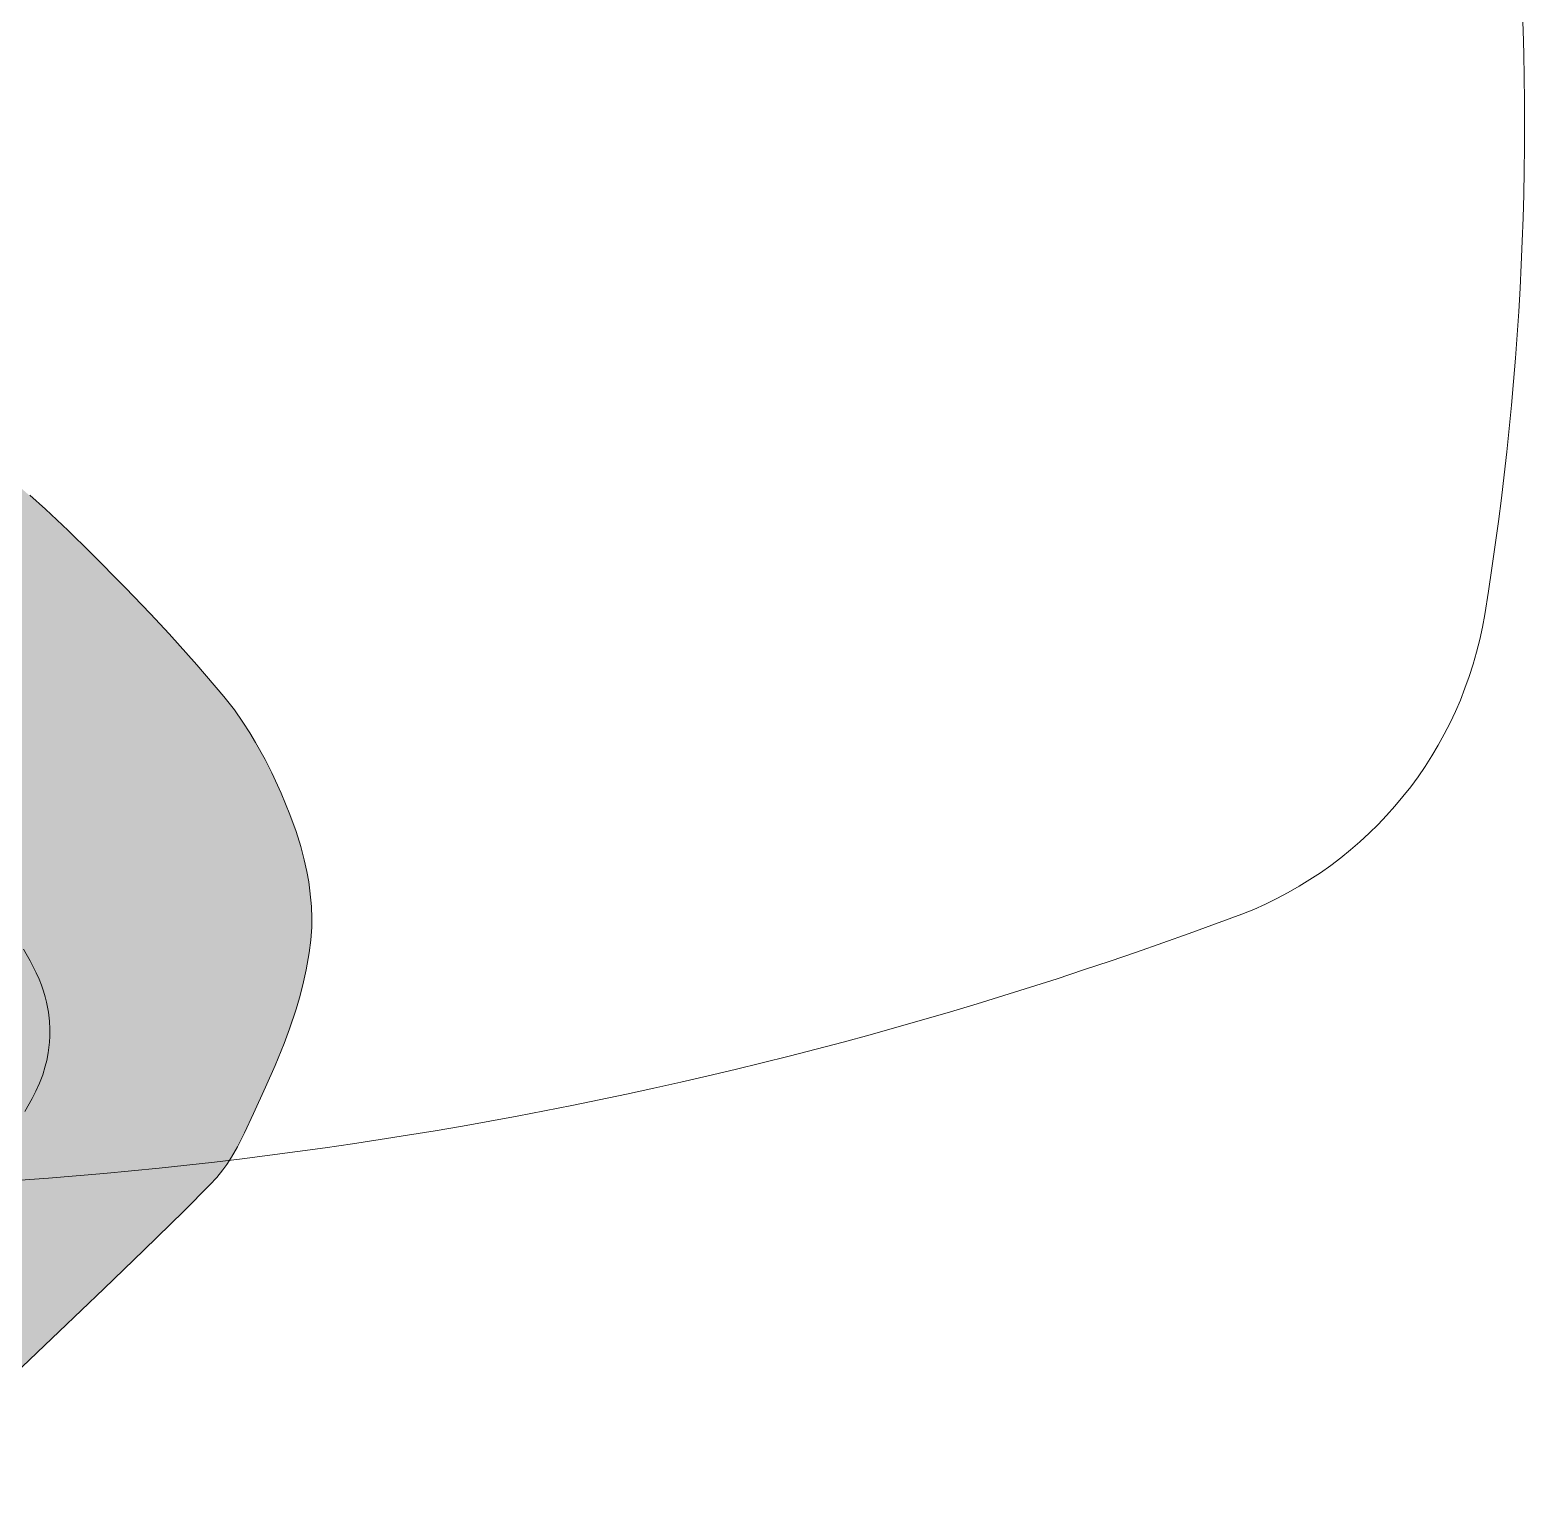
# Model space of a CAD drawing. Header units: millimetres. Extents: x 56551 to 77348, y 4047 to 46741.
# Drawn here: x 72741 to 73514, y 33585 to 34338 of the extents above; entities that cross this region are included whole.
import ezdxf

# ---------------------------------------------------------------- set-up
doc = ezdxf.new("R2010")
doc.units = ezdxf.units.MM
doc.header["$MEASUREMENT"] = 0
for name, color, linetype, lineweight in [('FURN-FREE', 1, 'Continuous', 0), ('PRES-FILL', 7, 'Continuous', 0), ('PRES-PEOP', 42, 'Continuous', 0)]:
    doc.layers.add(name, color=color, linetype=linetype, lineweight=lineweight)

msp = doc.modelspace()

# ---------------------------------------------------------------- hatches: boundary and pattern name
at = {"layer": 'PRES-FILL'}
h = msp.add_hatch(color=256, dxfattribs=at)
edge = h.paths.add_edge_path(flags=16)
edge.add_spline(control_points=[(72292.16, 33925.76), (72294.69, 33927.7), (72299.82, 33928.44), (72305.7, 33928.83)], knot_values=[0, 0, 0, 0, 1, 1, 1, 1], degree=3, periodic=0)
edge.add_spline(control_points=[(72305.7, 33928.83), (72318.57, 33934.04), (72334.33, 33942.99), (72335.23, 33935.74), (72336.1, 33928.75), (72319, 33929.7), (72305.7, 33928.83)], knot_values=[0, 0, 0, 0, 0.509531, 0.509531, 0.509531, 1, 1, 1, 1], degree=3, periodic=0)
edge.add_spline(control_points=[(72305.7, 33928.83), (72300.19, 33926.6), (72295.22, 33925.06), (72292.16, 33925.76)], knot_values=[0, 0, 0, 0, 1, 1, 1, 1], degree=3, periodic=0)
edge.add_spline(control_points=[(72292.16, 33925.76), (72290.6, 33924.57), (72290.03, 33922.92), (72290.89, 33920.62), (72297.66, 33902.52), (72304.57, 33884.09), (72312.02, 33866.02), (72321.11, 33843.96), (72330.14, 33822.03), (72339.51, 33800.05), (72348.43, 33779.12), (72357.08, 33757.58), (72371.94, 33740.26), (72384.66, 33725.44), (72400.31, 33713.71), (72415.54, 33701.7), (72439.89, 33682.49), (72464.7, 33663.81), (72489.03, 33644.57), (72500.93, 33635.17), (72511.91, 33624.65), (72523.71, 33615.1), (72538.18, 33603.4), (72554.98, 33596.14), (72574.57, 33592.15), (72610.76, 33584.77), (72646.86, 33585.96), (72676.98, 33604.1), (72697.65, 33616.54), (72715.66, 33631.33), (72732.77, 33647.54), (72748.07, 33662.05), (72763.34, 33676.57), (72778.55, 33691.16), (72796.93, 33708.79), (72815.31, 33726.48), (72833.15, 33744.59), (72846.64, 33758.28), (72853.41, 33777.07), (72861.67, 33794.8), (72872.06, 33817.08), (72880.75, 33838.58), (72884.22, 33863.77), (72887.66, 33888.73), (72883.15, 33911.78), (72874.19, 33934.99), (72865.54, 33957.38), (72855.15, 33977.64), (72840.3, 33995.54), (72818.71, 34021.53), (72795.57, 34045.78), (72771.79, 34069.48), (72753.96, 34087.25), (72735.14, 34104.15), (72715.17, 34119.56), (72709.03, 34124.3), (72701.46, 34128.63), (72693.53, 34128.01), (72665.59, 34125.84), (72639.41, 34120.62), (72612.36, 34117.44), (72583.82, 34114.09), (72555.05, 34111.75), (72526.5, 34108.07), (72523.04, 34107.62), (72520.31, 34104.84), (72516.91, 34103.86), (72513.41, 34102.86), (72509.82, 34102.57), (72506.22, 34102.64), (72492.6, 34102.92), (72482.14, 34115.59), (72467.67, 34115.51), (72448.92, 34115.41), (72431.95, 34108.08), (72417.23, 34100.44), (72401.68, 34092.38), (72387.27, 34074.04), (72381.07, 34058.2), (72372.89, 34037.31), (72456.49, 34074.29), (72454.39, 34057.03), (72453.2, 34047.21), (72425.06, 34040.06), (72425.27, 34027.12), (72425.3, 34025.04), (72425.52, 34020.86), (72427.78, 34020.9), (72457.61, 34021.44), (72494.57, 34024.42), (72514.15, 34041.42), (72519.32, 34045.91), (72522.96, 34052.27), (72525.35, 34059.73)], knot_values=[0, 0, 0, 0, 0.004098, 0.004098, 0.004098, 0.036354, 0.036354, 0.036354, 0.07573, 0.07573, 0.07573, 0.113201, 0.113201, 0.113201, 0.145266, 0.145266, 0.145266, 0.196552, 0.196552, 0.196552, 0.221625, 0.221625, 0.221625, 0.252365, 0.252365, 0.252365, 0.309173, 0.309173, 0.309173, 0.348127, 0.348127, 0.348127, 0.382965, 0.382965, 0.382965, 0.425054, 0.425054, 0.425054, 0.456865, 0.456865, 0.456865, 0.496842, 0.496842, 0.496842, 0.536467, 0.536467, 0.536467, 0.574696, 0.574696, 0.574696, 0.630228, 0.630228, 0.630228, 0.671879, 0.671879, 0.671879, 0.684675, 0.684675, 0.684675, 0.729775, 0.729775, 0.729775, 0.777357, 0.777357, 0.777357, 0.783126, 0.783126, 0.783126, 0.789055, 0.789055, 0.789055, 0.811446, 0.811446, 0.811446, 0.840448, 0.840448, 0.840448, 0.871083, 0.871083, 0.871083, 0.911485, 0.911485, 0.911485, 0.934486, 0.934486, 0.934486, 0.938181, 0.938181, 0.938181, 0.987094, 0.987094, 0.987094, 1, 1, 1, 1], degree=3, periodic=0)
edge.add_line((72525.35, 34059.73), (72577.74, 34046.49))
edge.add_spline(control_points=[(72577.74, 34046.49), (72600.79, 34040.67), (72623.68, 34034.29), (72646.43, 34027.35), (72670.58, 34019.99), (72687.81, 33997.36), (72703.14, 33977.2), (72711.45, 33966.27), (72718.84, 33955.34), (72719.95, 33939.74), (72720.81, 33927.64), (72717.91, 33917.6), (72711.74, 33908.95)], knot_values=[0, 0, 0, 0, 0.324205, 0.324205, 0.324205, 0.66843, 0.66843, 0.66843, 0.855113, 0.855113, 0.855113, 1, 1, 1, 1], degree=3, periodic=0)
edge.add_line((72711.74, 33908.95), (72706.79, 33902.01))
edge.add_spline(control_points=[(72706.79, 33902.01), (72696.38, 33911.05), (72685.22, 33919.25), (72670.18, 33923.05), (72650.91, 33927.91), (72635.55, 33925.73), (72616.24, 33920.02), (72596.54, 33914.2), (72580.67, 33904.92), (72568.56, 33892.38), (72557.72, 33881.15), (72550.5, 33866.72), (72549.53, 33846.86), (72548.68, 33829.49), (72556.07, 33818.42), (72561.63, 33805.45), (72565.87, 33795.55), (72585.84, 33788.67), (72581.25, 33779.02), (72578.9, 33774.09), (72572.55, 33771.95), (72567.92, 33768.78), (72556.25, 33760.79), (72548.68, 33745.9), (72532.19, 33746.05), (72509.16, 33746.26), (72498.34, 33766.53), (72481.06, 33775.78), (72465.56, 33784.09), (72446.89, 33789.07), (72433.62, 33799.59), (72412.03, 33816.69), (72410.22, 33852.93), (72396.4, 33877.5), (72383.55, 33900.34), (72364.92, 33922.18), (72352.19, 33944.5), (72339.12, 33967.41), (72375.67, 34013.14), (72363.41, 34026.16), (72362.06, 34027.6), (72357.05, 34028.11), (72354.4, 34027.45), (72346.03, 34025.38), (72335.91, 34002.47), (72335.02, 34006.14), (72333.83, 34011.07), (72344.28, 34031.13), (72345.2, 34043.46), (72345.57, 34048.37), (72348.36, 34060.7), (72343.07, 34058.7), (72333.4, 34055.07), (72326.58, 34048.81), (72320.58, 34041.88), (72305.32, 34024.27), (72289.37, 34007.26), (72285.28, 33979.78), (72282.34, 33960.06), (72285.76, 33942.67), (72289.19, 33928.66), (72289.59, 33927.02), (72290.64, 33926.11), (72292.16, 33925.76)], knot_values=[0, 0, 0, 0, 0.044568, 0.044568, 0.044568, 0.101682, 0.101682, 0.101682, 0.159954, 0.159954, 0.159954, 0.212108, 0.212108, 0.212108, 0.25772, 0.25772, 0.25772, 0.292514, 0.292514, 0.292514, 0.310285, 0.310285, 0.310285, 0.355053, 0.355053, 0.355053, 0.417583, 0.417583, 0.417583, 0.47369, 0.47369, 0.47369, 0.564976, 0.564976, 0.564976, 0.649839, 0.649839, 0.649839, 0.736981, 0.736981, 0.736981, 0.746599, 0.746599, 0.746599, 0.777051, 0.777051, 0.777051, 0.817948, 0.817948, 0.817948, 0.83422, 0.83422, 0.83422, 0.863911, 0.863911, 0.863911, 0.939425, 0.939425, 0.939425, 0.993629, 0.993629, 0.993629, 1, 1, 1, 1], degree=3, periodic=0)

# ---------------------------------------------------------------- linework, layer by layer
at = {"layer": 'FURN-FREE', "extrusion": (0, 0, -1)}
for centre, radius, start, end in [((-71952.23, 34289.61), 1556.8, 175.11543, 189.31114), ((-73291.15, 34070.09), 200, 189.31114, 248.75422), ((-72578.24, 35982.06), 2240.54, 249.48009, 272.93915)]:
    msp.add_arc(centre, radius, start, end, dxfattribs=at)
at = {"layer": 'PRES-PEOP', "flags": 128}
for points in [[(72740.58, 34099.02), (72748.54, 34091.86), (72760.21, 34080.85), (72771.79, 34069.48), (72789.57, 34051.56), (72802.6, 34038.01), (72812.22, 34027.71), (72826.39, 34011.91), (72840.3, 33995.54), (72845.69, 33988.63), (72850.06, 33982.44), (72853.65, 33976.9), (72856.62, 33971.97), (72861.48, 33963.13), (72864.89, 33956.33), (72869.68, 33945.83), (72874.19, 33934.99), (72877.42, 33926.24), (72879.85, 33918.48), (72881.66, 33911.63), (72882.98, 33905.61), (72883.92, 33900.33), (72884.57, 33895.71), (72885.32, 33887.63), (72885.53, 33881.6), (72885.48, 33877.09), (72885.06, 33870.39), (72884.22, 33863.77), (72882.6, 33855.02), (72880.86, 33847.39), (72879.1, 33840.75), (72877.38, 33834.95), (72874.03, 33824.84), (72871.25, 33817.29), (72866.67, 33806.01), (72861.67, 33794.8), (72855.6, 33781.3), (72850.98, 33771.36), (72847.25, 33764.15), (72844.21, 33758.92), (72841.74, 33755.13), (72839.78, 33752.37), (72836.61, 33748.39), (72833.15, 33744.59), (72819.64, 33731.02), (72799.18, 33711), (72778.55, 33691.16), (72755.7, 33669.32), (72732.77, 33647.54)], [(72737.35, 33865.65), (72740.7, 33859.73), (72743.87, 33853.6), (72745.36, 33850.34), (72746.6, 33847.19), (72747.62, 33844.17), (72748.45, 33841.29), (72749.11, 33838.55), (72750.06, 33833.33), (72750.57, 33828.7), (72750.77, 33824.63), (72750.75, 33821.06), (72750.59, 33817.94), (72749.97, 33812.51), (72749.22, 33808.49), (72748.5, 33805.52), (72747.16, 33801.14), (72745.5, 33796.88), (72743.63, 33792.79), (72741.76, 33789.05), (72737.9, 33782.3)]]:
    msp.add_lwpolyline(points, dxfattribs=at)

doc.saveas('drawing.dxf')
